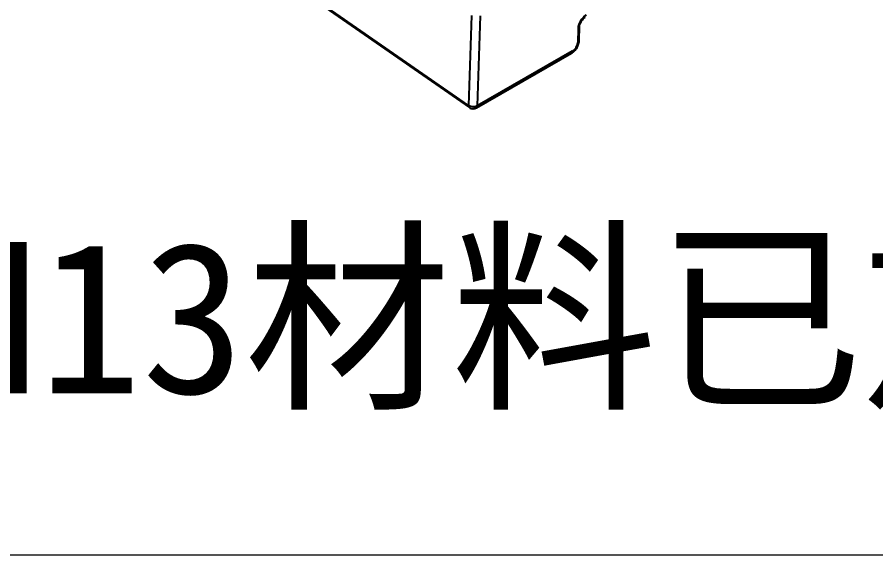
# Model space of a CAD drawing. Header units: millimetres. Extents: x -16190 to -8852, y -6844 to 7484.
# Drawn here: x -16042.5 to -15957.4, y 6478.7 to 6532.1 of the extents above; entities that cross this region are included whole.
import ezdxf

# ---------------------------------------------------------------- set-up
doc = ezdxf.new("R2010")
doc.units = ezdxf.units.MM
doc.layers.add('90', color=7, linetype='Continuous', true_color=0xffffff)
doc.layers.add('dim', color=82, linetype='Continuous', lineweight=9)
doc.styles.get("Standard").update_dxf_attribs({"font": 'txt', "bigfont": 'gbcbig.shx'})

# ---------------------------------------------------------------- blocks, each defined once
blk = doc.blocks.new('54475777777')
at = {"layer": '90', "color": 7, "linetype": 'Continuous'}
for p, q in [((370.115, 425.959), (234.981, 519.876)), ((235.047, 519.708), (370.181, 425.792)), ((370.342, 433.406), (370.115, 425.959)), ((371.057, 433.376), (370.83, 425.93)), ((379.157, 432.344), (379.13, 431.167)), ((379.256, 431.344), (379.283, 432.521)), ((370.754, 425.768), (378.606, 430.281)), ((378.681, 430.444), (370.83, 425.93))]:
    blk.add_line(p, q, dxfattribs=at)
for centre, major_axis, ratio, start_param, end_param in [((379.815, 432.722), (0.507, 0.749), 0.560789, 0.85392, 2.424716), ((378.881, 432.53), (0.402, -0.009), 0.624166, 5.482589, 6.267474), ((378.692, 430.915), (-0.338, -0.5), 0.560789, 0.85392, 2.424716), ((378.855, 431.353), (0.402, -0.009), 0.624166, 5.482589, 6.283179), ((378.405, 430.63), (0.2, -0.349), 0.543997, 6.283182, 7.015149), ((370.411, 426.122), (-0.229, -0.33), 0.568386, 5.565031, 6.282403), ((370.554, 426.117), (0.2, -0.349), 0.543997, 0.000536, 0.731964)]:
    blk.add_ellipse(centre, major_axis=major_axis, ratio=ratio, start_param=start_param, end_param=end_param, dxfattribs=at)
for points, knots in [([(379.283, 432.521), (379.283, 432.543), (379.29, 432.601), (379.323, 432.729), (379.4, 432.893), (379.513, 433.06), (379.644, 433.192), (379.721, 433.247), (379.756, 433.267)], [0, 0, 0, 0, 0.11276, 0.274878, 0.453924, 0.64599, 0.841176, 1, 1, 1, 1]), ([(378.606, 430.281), (378.657, 430.311), (378.791, 430.403), (378.988, 430.608), (379.163, 430.899), (379.242, 431.153), (379.255, 431.3), (379.256, 431.344)], [0, 0, 0, 0, 0.142331, 0.388627, 0.636574, 0.893374, 1, 1, 1, 1]), ([(370.83, 425.93), (370.741, 425.896), (370.577, 425.833), (370.293, 425.862), (370.17, 425.929), (370.115, 425.959)], [0, 0, 0, 0, 0.391628, 0.725155, 1, 1, 1, 1]), ([(370.181, 425.792), (370.22, 425.766), (370.305, 425.725), (370.465, 425.698), (370.626, 425.713), (370.714, 425.746), (370.754, 425.768)], [0, 0, 0, 0, 0.251297, 0.501672, 0.751302, 1, 1, 1, 1])]:
    blk.add_open_spline(points, degree=3, knots=knots, dxfattribs=at)

msp = doc.modelspace()

# ---------------------------------------------------------------- linework, layer by layer
at = {"layer": 'dim', "color": 7}
msp.add_line((-16190.362, 6478.743), (-15601.77, 6478.743), dxfattribs=at)

# ---------------------------------------------------------------- block references
at = {"xscale": 1.199999999998909, "yscale": 1.199999999998909, "zscale": 1.2}
msp.add_blockref('54475777777', (-16441.881, 6012.142), dxfattribs=at)

# ---------------------------------------------------------------- texts
at = {"color": 6, "insert": (-16173.344, 6509.754), "char_height": 15, "width": 635.30492, "attachment_point": 1}
msp.add_mtext('{\\fSimSun|b0|i0|c134|p2;\\C256;注：表内所写H13材料已放淬火余量。}', dxfattribs=at)

doc.saveas('drawing.dxf')
